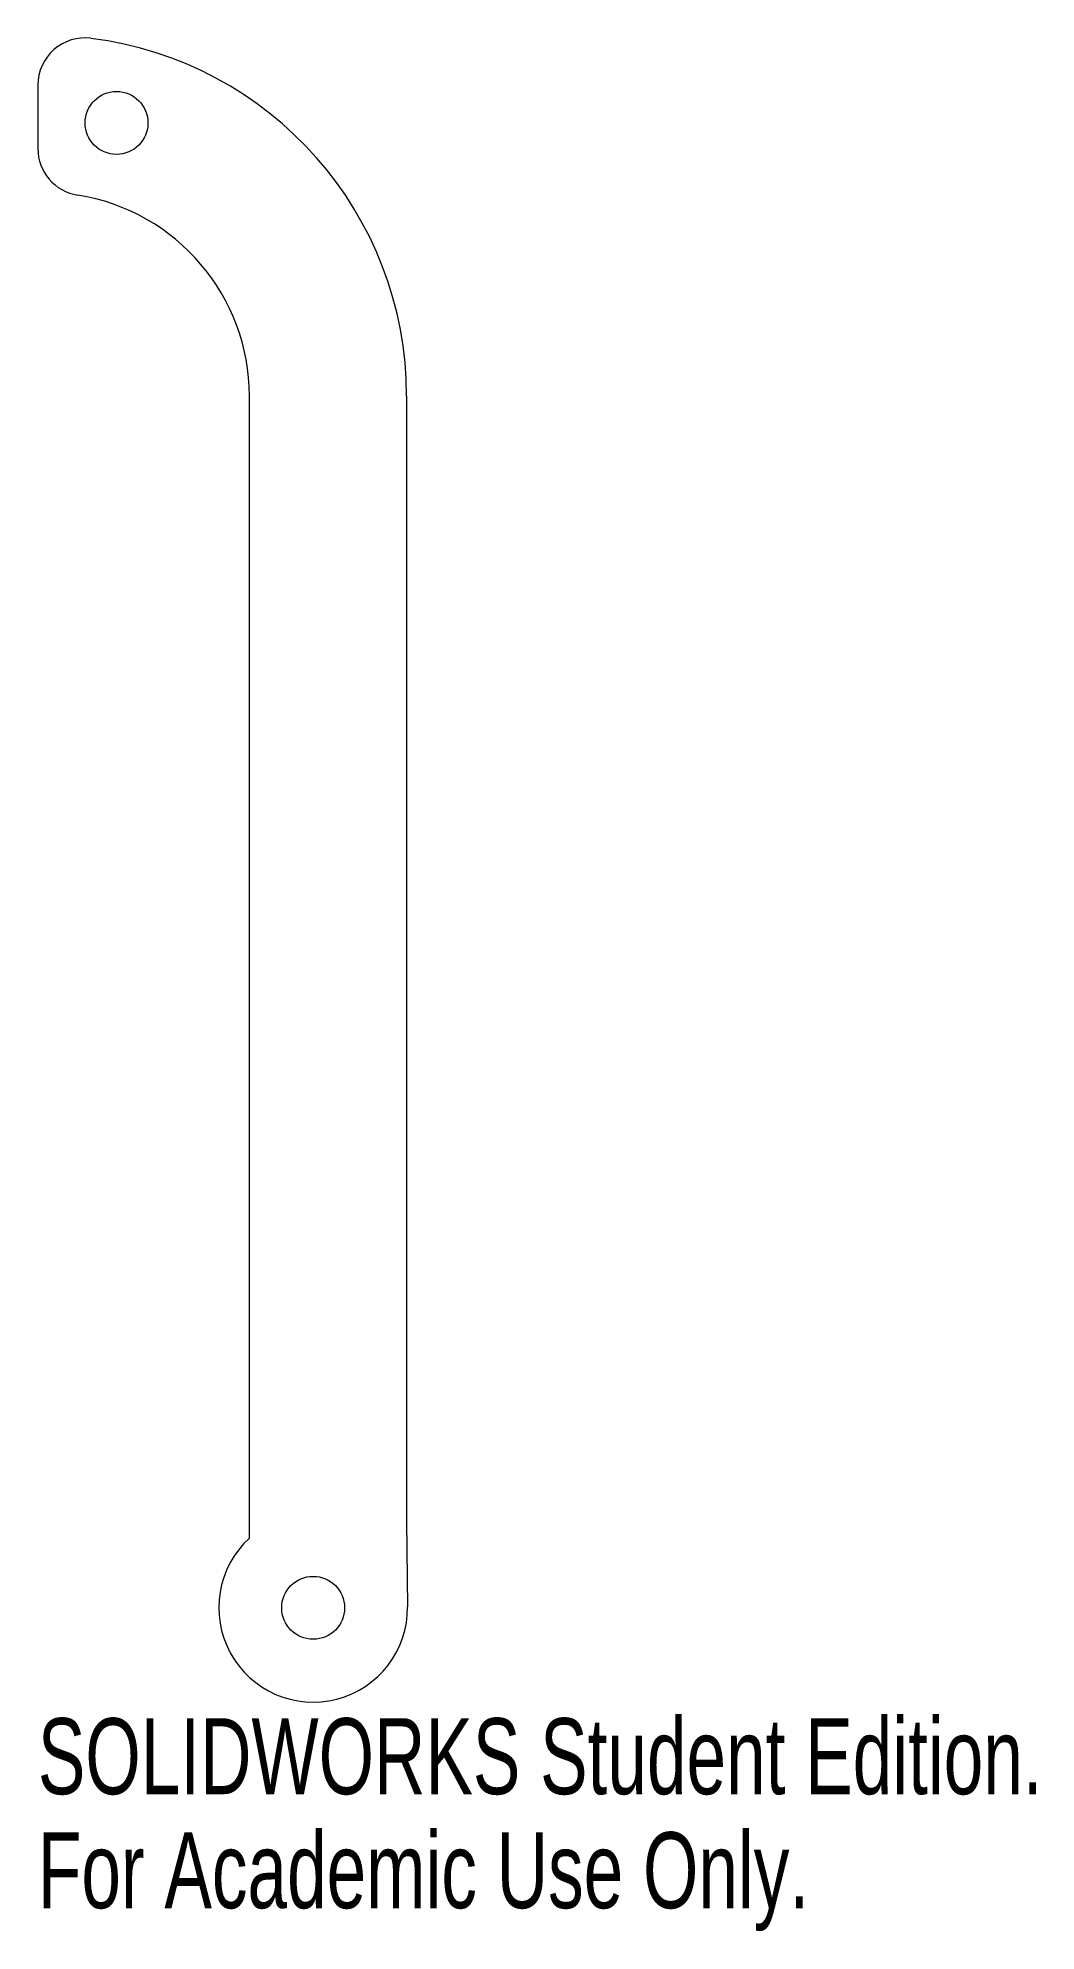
# Model space of a CAD drawing. Header units: millimetres. Extents: x -18 to 46, y -49 to 72.
import ezdxf

# ---------------------------------------------------------------- set-up
doc = ezdxf.new("R2010")
doc.units = ezdxf.units.MM
doc.styles.add('SLDTEXTSTYLE0', font='TXT', dxfattribs={"width": 0.7})

msp = doc.modelspace()

# ---------------------------------------------------------------- linework, layer by layer
at = {"color": 7, "linetype": 'Continuous', "lineweight": 15}
for p, q in [((-17.5, 68.9), (-17.5, 64.86)), ((-4.05, -23.52), (-4.05, 49.11)), ((5.94, 49.11), (5.94, -22.44)), ((5.94, -22.44), (6, -27.88))]:
    msp.add_line(p, q, dxfattribs=at)
for centre in [(-12.5, 66.49), (0, -27.94)]:
    msp.add_circle(centre, 2, dxfattribs=at)
for centre, radius, start, end in [((-14.5, 68.9), 3, 82.7993, 180), ((-17, 49.11), 22.94, 0, 82.7993), ((-14.5, 64.86), 3, 180, 260.9794), ((-17, 49.11), 12.95, 0, 80.9794), ((0, -27.94), 6, 132.5215, 0.5729)]:
    msp.add_arc(centre, radius, start, end, dxfattribs=at)

# ---------------------------------------------------------------- texts
at = {"color": 7, "linetype": 'Continuous', "char_height": 4.8336, "attachment_point": 1, "style": 'SLDTEXTSTYLE0'}
for s, insert in [('SOLIDWORKS Student Edition.', (-17.5, -34.96)), ('For Academic Use Only.', (-17.5, -42.21))]:
    msp.add_mtext(s, dxfattribs=dict(at, insert=insert))

doc.saveas('drawing.dxf')
